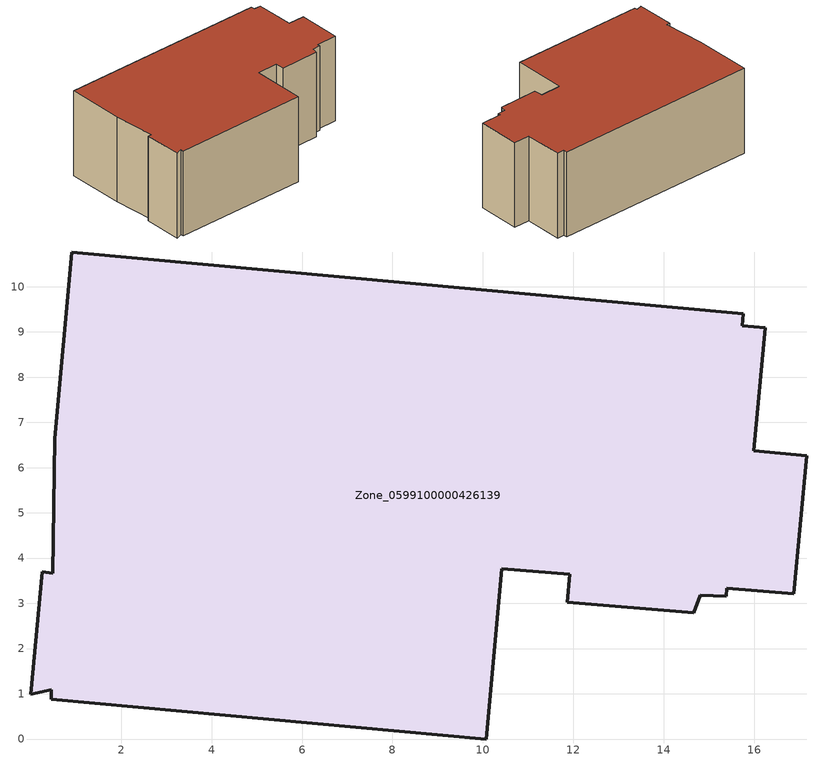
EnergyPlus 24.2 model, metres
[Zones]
Zone_0599100000426139
 floor ground (C_G): 0.46,0.88 0.46,1.09 0.01,0.99 0.26,3.7 0.49,3.67 0.53,6.64 0.91,10.77 15.76,9.4 15.73,9.14 16.24,9.1 15.99,6.38 17.16,6.26 16.87,3.21 15.39,3.34 15.38,3.16 14.8,3.18 14.67,2.8 11.86,3.02 11.91,3.64 10.42,3.77 10.07,0 z0
 wall outside (C_F): 16.87,3.21 17.16,6.26 15.99,6.38 16.24,9.1 15.73,9.14 15.76,9.4 0.91,10.77 0.53,6.64 0.49,3.67 0.26,3.7 0.01,0.99 0.46,1.09 0.46,0.88 10.07,0 10.42,3.77 11.91,3.64 11.86,3.02 14.67,2.8 14.8,3.18 15.38,3.16 15.39,3.34 16.87,3.21 z0:6.27
 roof outside (C_R): 0.91,10.77 0.53,6.64 0.49,3.67 0.26,3.7 0.01,0.99 0.46,1.09 0.46,0.88 10.07,0 10.42,3.77 11.91,3.64 11.86,3.02 14.67,2.8 14.8,3.18 15.38,3.16 15.39,3.34 16.87,3.21 17.16,6.26 15.99,6.38 16.24,9.1 15.73,9.14 15.76,9.4 z6.27
[BUILDING]
Pand.0599100000426139: North Axis=0; Terrain=City; Loads Convergence Tolerance Value=0.04; Temperature Convergence Tolerance Value=0.4; Solar Distribution=FullExterior; Maximum Number of Warmup Days=25; Minimum Number of Warmup Days=1
[Site:Location]
Rotterdam.The.Hague.AP_ZH_NLD Design_Conditions: Latitude=51.96; Longitude=4.45; Time Zone=1; Elevation=-4.5
[SITE:GROUNDTEMPERATURE:BUILDINGSURFACE]
18, 18, 18, 18, 18, 18, 18, 18, 18, 18, 18, 18
[MATERIAL] Thermal Absorptance=0.9; Solar Absorptance=0.7; Visible Absorptance=0.7
Name | Roughness | Thickness | Conductivity | Density | Specific Heat
G.D.2006-2014 | MediumSmooth | 0.15 | 0.06 | 540 | 1210
F.D.2006-2014 | Rough | 0.3 | 0.12 | 1920 | 840
R.D.2006-2014 | MediumRough | 0.2 | 0.08 | 1500 | 1000
[CONSTRUCTION]
C_G: G.D.2006-2014
C_F: F.D.2006-2014
C_R: R.D.2006-2014
[ZONE]
Zone_0599100000426139: Type=1; Multiplier=1; Ceiling Height=Autocalculate; Volume=Autocalculate; Floor Area=autocalculate; Part of Total Floor Area=Yes
[ZONEINFILTRATION:DESIGNFLOWRATE]
Infil_Zone_0599100000426139: Zone or ZoneList or Space or SpaceList=Zone_0599100000426139; Schedule=AlwaysOn; Design Flow Rate Calculation Method=Flow/Area; Flow Rate per Floor Area=0.0021; Constant Term Coefficient=1; Temperature Term Coefficient=0; Velocity Term Coefficient=0; Velocity Squared Term Coefficient=0
[HVACTEMPLATE:ZONE:IDEALLOADSAIRSYSTEM]
Zone_0599100000426139: Maximum Heating Supply Air Temperature=50; Minimum Cooling Supply Air Temperature=13; Maximum Heating Supply Air Humidity Ratio=0.0156; Minimum Cooling Supply Air Humidity Ratio=0.0077; Heating Limit=NoLimit; Cooling Limit=NoLimit; Dehumidification Control Type=ConstantSensibleHeatRatio; Cooling Sensible Heat Ratio=0.7; Dehumidification Setpoint=60; Humidification Control Type=None; Humidification Setpoint=30; Outdoor Air Method=None; Outdoor Air Flow Rate per Person=0.00944; Outdoor Air Flow Rate per Zone Floor Area=0; Outdoor Air Flow Rate per Zone=0; Demand Controlled Ventilation Type=None; Outdoor Air Economizer Type=NoEconomizer; Heat Recovery Type=None; Sensible Heat Recovery Effectiveness=0.7; Latent Heat Recovery Effectiveness=0.65
[ZONECONTROL:THERMOSTAT]
ThermostatControl_Zone_0599100000426139: Zone or ZoneList=Zone_0599100000426139; Control Type Schedule=DualSetpointControlType; Control 1=Thermostat_Zone_0599100000426139; Temperature Difference Between Cutout And Setpoint=0
[THERMOSTATSETPOINT:DUALSETPOINT]
Thermostat_Zone_0599100000426139: Heating Setpoint Temperature Schedule=HeatingSetpoint_Zone_0599100000426139; Cooling Setpoint Temperature Schedule=CoolingSetpoint_Zone_0599100000426139
[SCHEDULE:COMPACT]
HeatingSetpoint_Zone_0599100000426139: Through: 12/31, For: AllDays, Until: 24:00, 21
CoolingSetpoint_Zone_0599100000426139: Through: 12/31, For: AllDays, Until: 24:00, 24
DualSetpointControlType: Through: 12/31, For: AllDays, Until: 24:00, 4
AlwaysOn: Through: 12/31, For: AllDays, Until: 24:00, 1
